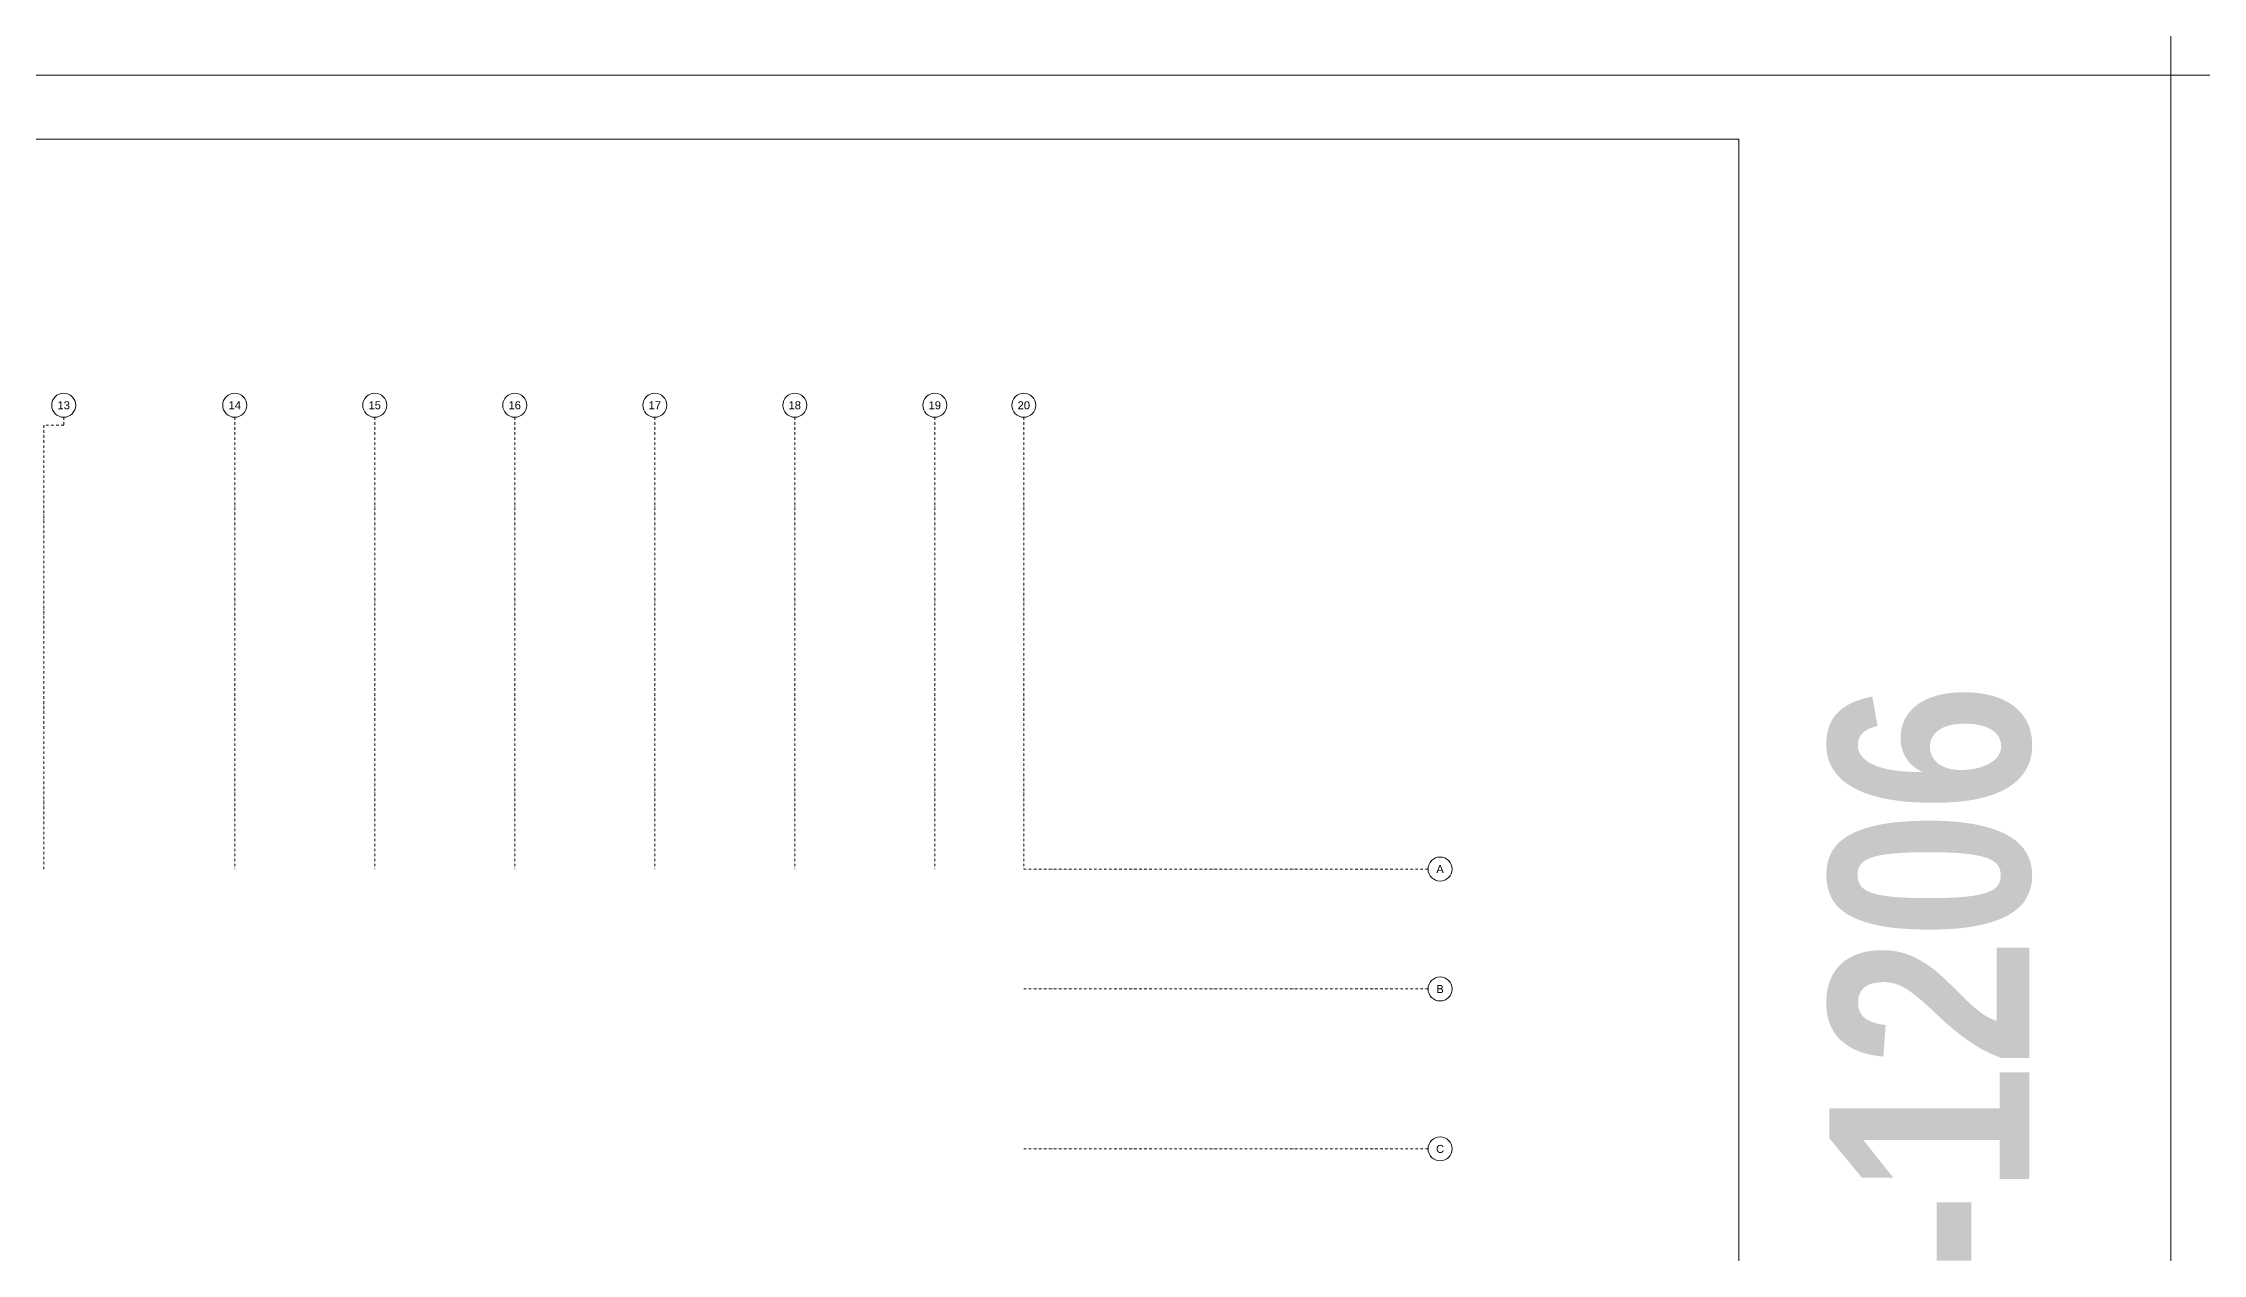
# Model space of a CAD drawing. Header units: metres. Extents: x -19121 to 152404, y -12107 to 29421.
# Drawn here: x 35522 to 46319, y 6705 to 12761 of the extents above; entities that cross this region are included whole.
import ezdxf
from ezdxf.enums import TextEntityAlignment as Align

# ---------------------------------------------------------------- set-up
doc = ezdxf.new("R2010")
doc.units = ezdxf.units.M
doc.header["$LTSCALE"] = 50
doc.header["$MEASUREMENT"] = 0
doc.linetypes.add('DASHDOT2', pattern=[0.5, 0.25, -0.125, 0, -0.125])
doc.layers.get('0').update_dxf_attribs({"color": 9, "lineweight": 5})
for name, color, linetype, lineweight in [('21', 9, 'Continuous', 5), ('24', 9, 'DASHDOT2', 5), ('40A', 9, 'Continuous', 5)]:
    doc.layers.add(name, color=color, linetype=linetype, lineweight=lineweight)
doc.styles.add('Arial', font='arial.ttf', dxfattribs={"height": 2.5})
doc.styles.add('MuuM_TEXT-BOLD', font='ARIALNB.TTF')

# ---------------------------------------------------------------- blocks, each defined once
blk = doc.blocks.new('0_aks')
at = {"linetype": 'Continuous'}
blk.add_circle((0, 0), 3, dxfattribs=at)
at = {"style": 'Arial'}
blk.add_attdef('AKS', text='', height=2, dxfattribs=at).set_placement((0, 0), align=Align.MIDDLE_CENTER)
blk = doc.blocks.new('p-akslar_yeni')
at = {"layer": '24'}
for points in [[(14040, 2315), (14040, 2275), (13940, 2275), (13940, 55)], [(14895, 2315), (14895, 55)], [(15595, 2315), (15595, 55)], [(16295, 2315), (16295, 55)], [(16995, 2315), (16995, 55)], [(17695, 2315), (17695, 55)], [(18395, 2315), (18395, 55)], [(18840, 2315), (18840, 55)], [(18840, 55), (20861, 55)], [(18840, -545), (20861, -545)], [(18840, -1345), (20861, -1345)]]:
    blk.add_lwpolyline(points, dxfattribs=at)
at = {"layer": '21', "xscale": 20, "yscale": 20, "zscale": 20}
for p, values in [((14040, 2375), {'AKS': '13'}), ((14895, 2375), {'AKS': '14'}), ((15595, 2375), {'AKS': '15'}), ((16295, 2375), {'AKS': '16'}), ((16995, 2375), {'AKS': '17'}), ((17695, 2375), {'AKS': '18'}), ((18395, 2375), {'AKS': '19'}), ((18840, 2375), {'AKS': '20'}), ((20921, 55), {'AKS': 'A'}), ((20921, -545), {'AKS': 'B'}), ((20921, -1345), {'AKS': 'C'})]:
    blk.add_blockref('0_aks', p, dxfattribs=at).add_auto_attribs(values)

msp = doc.modelspace()

# ---------------------------------------------------------------- linework, layer by layer
at = {"color": 4}
msp.add_lwpolyline([(74159, 12601), (46159, 12601), (46159, 29421), (74159, 29421)], close=True, dxfattribs=at)
at = {"layer": '40A'}
for points in [[(46159, 12601), (18159, 12601), (18159, 29421), (46159, 29421)], [(46159, -4219), (18159, -4219), (18159, 12601), (46159, 12601)], [(46159, -4219), (18159, -4219), (18159, 12601), (46159, 12601)], [(74159, -4219), (46159, -4219), (46159, 12601), (74159, 12601)], [(74159, -4219), (46159, -4219), (46159, 12601), (74159, 12601)], [(18479, 12281), (44000, 12281), (44000, -3899), (18479, -3899)], [(18479, 12281), (44000, 12281), (44000, -3899), (18479, -3899)]]:
    msp.add_lwpolyline(points, close=True, dxfattribs=at)

# ---------------------------------------------------------------- block references
at = {"layer": '24'}
msp.add_blockref('p-akslar_yeni', (21585, 8575), dxfattribs=at)

# ---------------------------------------------------------------- texts
at = {"layer": '40A', "style": 'MuuM_TEXT-BOLD'}
msp.add_text('94-KRT-E-E-1206', height=1000, rotation=90, dxfattribs=at).set_placement((45452, 328))

doc.saveas('drawing.dxf')
